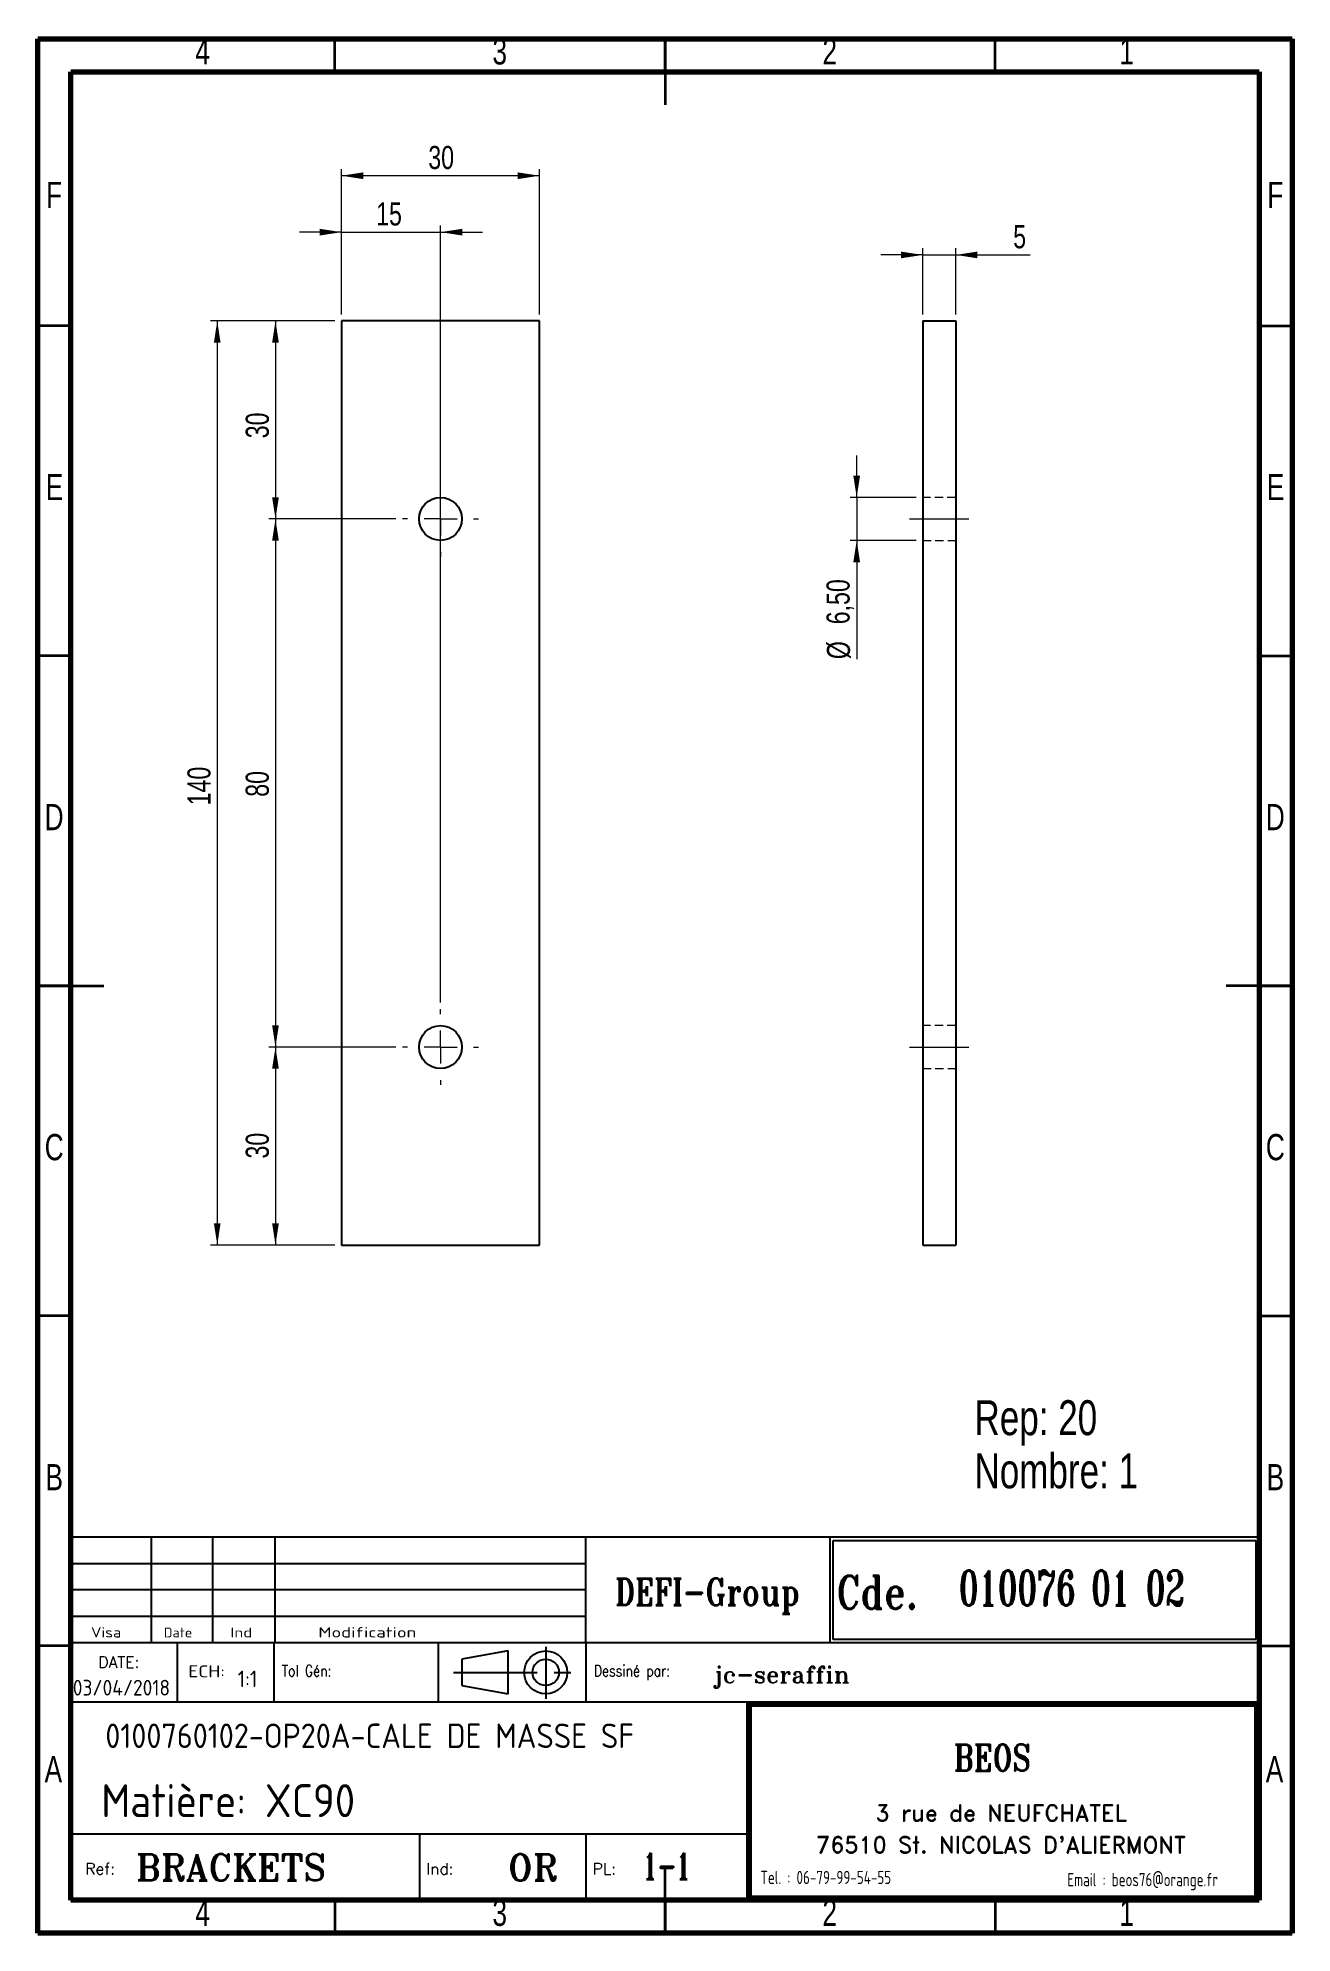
# Model space of a CAD drawing. Header units: millimetres. Extents: x 15 to 205, y 5 to 292.
import ezdxf

# ---------------------------------------------------------------- set-up
doc = ezdxf.new("R2010")
doc.units = ezdxf.units.MM
doc.linetypes.add('CENTERX2', pattern=[20.32, 12.7, -2.54, 2.54, -2.54])
doc.linetypes.add('HIDDEN', pattern=[1.905, 1.27, -0.635])
doc.layers.add('DIMENSIONS', color=176, linetype='Continuous')
doc.styles.add('SLDTEXTSTYLE0', font='TXT', dxfattribs={"width": 0.75})
doc.styles.add('SLDTEXTSTYLE1', font='ISOCP')
doc.styles.add('SLDTEXTSTYLE10', font='ISOCP', dxfattribs={"width": 1.147311})
doc.styles.add('SLDTEXTSTYLE11', font='ISOCP', dxfattribs={"width": 1.385904})
doc.styles.add('SLDTEXTSTYLE12', font='ISOCP', dxfattribs={"width": 1.246461})
doc.styles.add('SLDTEXTSTYLE13', font='ROMAND')
doc.styles.add('SLDTEXTSTYLE2', font='ROMANT', dxfattribs={"width": 0.8})
doc.styles.add('SLDTEXTSTYLE3', font='ISOCP', dxfattribs={"width": 0.8})
doc.styles.add('SLDTEXTSTYLE4', font='ROMANS', dxfattribs={"width": 0.8})
doc.styles.add('SLDTEXTSTYLE5', font='ROMANT')
doc.styles.add('SLDTEXTSTYLE6', font='ROMANS')
doc.styles.add('SLDTEXTSTYLE7', font='ROMANT', dxfattribs={"width": 0.65})
doc.styles.add('SLDTEXTSTYLE8', font='ISOCP', dxfattribs={"width": 1.446157})
doc.styles.add('SLDTEXTSTYLE9', font='ISOCP', dxfattribs={"width": 1.294402})
doc.dimstyles.new('SLDDIMSTYLE0', dxfattribs={"dimtxt": 3.5, "dimasz": 3.302, "dimexe": 0, "dimexo": 0.0625, "dimgap": 0.875, "dimtad": 1, "dimrnd": 1e-09, "dimzin": 12, "dimdsep": 46, "dimtxsty": 'SLDTEXTSTYLE0', "dimsah": 1, "dimcen": 0.09, "dimadec": 0, "dimazin": 3, "dimtfac": 1, "dimtofl": 0, "dimtmove": 0, "dimatfit": 3, "dimfxl": 1, "dimfrac": 2, "dimtolj": 1, "dimtzin": 12, "dimarcsym": 0})
doc.dimstyles.new('SLDDIMSTYLE1', dxfattribs={"dimtxt": 3.5, "dimasz": 3.302, "dimexe": 0, "dimexo": 0.0625, "dimgap": 0.875, "dimtad": 1, "dimrnd": 1e-09, "dimzin": 12, "dimdsep": 46, "dimtxsty": 'SLDTEXTSTYLE0', "dimsah": 1, "dimcen": 0.09, "dimadec": 0, "dimazin": 3, "dimtfac": 1, "dimtmove": 0, "dimatfit": 0, "dimfxl": 1, "dimfrac": 2, "dimtolj": 1, "dimtzin": 12, "dimarcsym": 0})

# ---------------------------------------------------------------- blocks, each defined once
blk = doc.blocks.new('SW_NOTE_0')
at = {"color": 0, "linetype": 'Continuous', "lineweight": 0, "char_height": 5.292, "attachment_point": 1, "style": 'SLDTEXTSTYLE0'}
for s, insert in [('Rep: 20', (0, 6.82)), ('Nombre: 1', (0, -1.23))]:
    blk.add_mtext(s, dxfattribs=dict(at, insert=insert))
blk = doc.blocks.new('_D')
at = {"color": 7, "linetype": 'Continuous', "lineweight": 18}
for p, q in [((60.99, 250.24), (60.99, 272.24)), ((90.99, 271.24), (60.99, 271.24)), ((90.99, 250.24), (90.99, 272.24))]:
    blk.add_line(p, q, dxfattribs=at)
for points in [[(60.99, 271.24), (64.29, 270.73), (64.29, 271.75)], [(90.99, 271.24), (87.69, 271.75), (87.69, 270.73)]]:
    blk.add_solid(points, dxfattribs=at)
at = {"color": 7, "linetype": 'Continuous', "lineweight": 18, "insert": (74.14, 275.75), "char_height": 3.5, "attachment_point": 1, "style": 'SLDTEXTSTYLE0'}
blk.add_mtext('30', dxfattribs=at)
blk = doc.blocks.new('_D_1')
at = {"color": 7, "linetype": 'Continuous', "lineweight": 18}
for p, q in [((60.99, 262.69), (54.64, 262.69)), ((60.99, 250.24), (60.99, 263.69)), ((60.99, 262.69), (75.99, 262.69)), ((75.99, 145.99), (75.99, 263.69)), ((75.99, 262.69), (82.34, 262.69))]:
    blk.add_line(p, q, dxfattribs=at)
for points in [[(60.99, 262.69), (57.69, 263.2), (57.69, 262.18)], [(75.99, 262.69), (79.29, 262.18), (79.29, 263.2)]]:
    blk.add_solid(points, dxfattribs=at)
at = {"color": 7, "linetype": 'Continuous', "lineweight": 18, "insert": (66.24, 267.2), "char_height": 3.5, "attachment_point": 1, "style": 'SLDTEXTSTYLE0'}
blk.add_mtext('15', dxfattribs=at)
blk = doc.blocks.new('_D_2')
at = {"color": 7, "linetype": 'Continuous', "lineweight": 18}
for p, q in [((59.99, 249.24), (49.99, 249.24)), ((50.99, 249.24), (50.99, 219.24)), ((69.24, 219.24), (49.99, 219.24))]:
    blk.add_line(p, q, dxfattribs=at)
for points in [[(50.99, 249.24), (50.48, 245.94), (51.5, 245.94)], [(50.99, 219.24), (51.5, 222.54), (50.48, 222.54)]]:
    blk.add_solid(points, dxfattribs=at)
at = {"color": 7, "linetype": 'Continuous', "lineweight": 18, "insert": (46.48, 231.46), "char_height": 3.5, "attachment_point": 1, "rotation": 90, "style": 'SLDTEXTSTYLE0'}
blk.add_mtext('30', dxfattribs=at)
blk = doc.blocks.new('_D_3')
at = {"color": 7, "linetype": 'Continuous', "lineweight": 18}
for p, q in [((69.24, 219.24), (49.99, 219.24)), ((50.99, 219.24), (50.99, 139.24)), ((69.24, 139.24), (49.99, 139.24))]:
    blk.add_line(p, q, dxfattribs=at)
for points in [[(50.99, 219.24), (50.48, 215.94), (51.5, 215.94)], [(50.99, 139.24), (51.5, 142.54), (50.48, 142.54)]]:
    blk.add_solid(points, dxfattribs=at)
at = {"color": 7, "linetype": 'Continuous', "lineweight": 18, "insert": (46.48, 177.15), "char_height": 3.5, "attachment_point": 1, "rotation": 90, "style": 'SLDTEXTSTYLE0'}
blk.add_mtext('80', dxfattribs=at)
blk = doc.blocks.new('_D_4')
at = {"color": 7, "linetype": 'Continuous', "lineweight": 18}
for p, q in [((69.24, 139.24), (49.99, 139.24)), ((50.99, 139.24), (50.99, 109.24)), ((59.99, 109.24), (49.99, 109.24))]:
    blk.add_line(p, q, dxfattribs=at)
for points in [[(50.99, 139.24), (50.48, 135.94), (51.5, 135.94)], [(50.99, 109.24), (51.5, 112.54), (50.48, 112.54)]]:
    blk.add_solid(points, dxfattribs=at)
at = {"color": 7, "linetype": 'Continuous', "lineweight": 18, "insert": (46.48, 122.34), "char_height": 3.5, "attachment_point": 1, "rotation": 90, "style": 'SLDTEXTSTYLE0'}
blk.add_mtext('30', dxfattribs=at)
blk = doc.blocks.new('_D_5')
at = {"color": 7, "linetype": 'Continuous', "lineweight": 18}
for p, q in [((59.99, 249.24), (41.17, 249.24)), ((42.17, 249.24), (42.17, 109.24)), ((59.99, 109.24), (41.17, 109.24))]:
    blk.add_line(p, q, dxfattribs=at)
for points in [[(42.17, 249.24), (41.66, 245.94), (42.67, 245.94)], [(42.17, 109.24), (42.67, 112.54), (41.66, 112.54)]]:
    blk.add_solid(points, dxfattribs=at)
at = {"color": 7, "linetype": 'Continuous', "lineweight": 18, "insert": (37.65, 175.85), "char_height": 3.5, "attachment_point": 1, "rotation": 90, "style": 'SLDTEXTSTYLE0'}
blk.add_mtext('140', dxfattribs=at)
blk = doc.blocks.new('SW_CENTERMARKSYMBOL_0')
at = {"color": 0, "linetype": 'Continuous', "lineweight": 0}
for p, q in [((0, 5), (0, 5.75)), ((-5, 0), (-5.75, 0)), ((0, 0), (-2.5, 0)), ((0, 0), (0, 2.5)), ((0, 0), (0, -2.5)), ((0, 0), (2.5, 0)), ((5, 0), (5.75, 0)), ((0, -5), (0, -5.75))]:
    blk.add_line(p, q, dxfattribs=at)
blk = doc.blocks.new('SW_CENTERMARKSYMBOL_1')
at = {"color": 0, "linetype": 'Continuous', "lineweight": 0}
for p, q in [((0, 5), (0, 5.75)), ((-5, 0), (-5.75, 0)), ((0, 0), (-2.5, 0)), ((0, 0), (0, 2.5)), ((0, 0), (0, -2.5)), ((0, 0), (2.5, 0)), ((5, 0), (5.75, 0)), ((0, -5), (0, -5.75))]:
    blk.add_line(p, q, dxfattribs=at)
blk = doc.blocks.new('_D_6')
at = {"color": 7, "linetype": 'Continuous', "lineweight": 18}
for p, q in [((149.04, 259.24), (142.69, 259.24)), ((149.04, 250.24), (149.04, 260.24)), ((149.04, 259.24), (154.04, 259.24)), ((154.04, 250.24), (154.04, 260.24)), ((154.04, 259.24), (165.33, 259.24))]:
    blk.add_line(p, q, dxfattribs=at)
for points in [[(149.04, 259.24), (145.74, 259.75), (145.74, 258.73)], [(154.04, 259.24), (157.34, 258.73), (157.34, 259.75)]]:
    blk.add_solid(points, dxfattribs=at)
at = {"color": 7, "linetype": 'Continuous', "lineweight": 18, "insert": (162.75, 263.75), "char_height": 3.5, "attachment_point": 1, "style": 'SLDTEXTSTYLE0'}
blk.add_mtext('5', dxfattribs=at)
blk = doc.blocks.new('_D_7')
at = {"color": 7, "linetype": 'Continuous', "lineweight": 18}
for p, q in [((139.04, 222.49), (139.04, 228.84)), ((148.04, 222.49), (138.04, 222.49)), ((139.04, 222.49), (139.04, 215.99)), ((148.04, 215.99), (138.04, 215.99)), ((139.04, 215.99), (139.04, 198))]:
    blk.add_line(p, q, dxfattribs=at)
for points in [[(139.04, 222.49), (139.55, 225.79), (138.53, 225.79)], [(139.04, 215.99), (138.53, 212.69), (139.55, 212.69)]]:
    blk.add_solid(points, dxfattribs=at)
at = {"color": 7, "linetype": 'Continuous', "lineweight": 18, "char_height": 3.5, "attachment_point": 1, "rotation": 90, "style": 'SLDTEXTSTYLE0'}
for s, insert in [('6,50', (134.47, 203.28)), ('%%c', (134.53, 198))]:
    blk.add_mtext(s, dxfattribs=dict(at, insert=insert))

msp = doc.modelspace()

# ---------------------------------------------------------------- linework, layer by layer
at = {"color": 7, "linetype": 'Continuous', "lineweight": 70}
for p, q in [((15, 5), (15, 292)), ((15, 292), (205, 292)), ((205, 292), (205, 5)), ((20, 10), (20, 287)), ((20, 287), (200, 287)), ((200, 287), (200, 10)), ((200, 10), (20, 10)), ((205, 5), (15, 5))]:
    msp.add_line(p, q, dxfattribs=at)
at = {"color": 7, "linetype": 'Continuous', "lineweight": 35}
for p, q in [((60, 287), (60, 292)), ((110, 292.001), (110, 281.999)), ((110, 287), (110, 292)), ((160, 287), (160, 292)), ((20, 248.5), (15, 248.5)), ((200, 248.5), (205, 248.5)), ((20, 198.5), (15, 198.5)), ((200, 198.5), (205, 198.5)), ((14.999, 148.5), (25.001, 148.5)), ((20, 148.5), (15, 148.5)), ((205.001, 148.5), (194.999, 148.5)), ((200, 148.5), (205, 148.5)), ((20, 98.5), (15, 98.5)), ((200, 98.5), (205, 98.5)), ((20, 48.5), (15, 48.5)), ((200, 48.5), (205, 48.5)), ((110, 4.999), (110, 15.001)), ((60, 10), (60, 5)), ((110, 10), (110, 5)), ((160, 10), (160, 5))]:
    msp.add_line(p, q, dxfattribs=at)
at = {"color": 7, "linetype": 'Continuous', "lineweight": 25}
for p, q in [((90.99, 249.238), (60.99, 249.238)), ((60.99, 249.238), (60.99, 109.238)), ((90.99, 109.238), (90.99, 249.238)), ((149.04, 249.238), (149.04, 109.238)), ((149.04, 249.238), (154.04, 249.238)), ((154.04, 249.238), (154.04, 109.238)), ((60.99, 109.238), (90.99, 109.238)), ((149.04, 109.238), (154.04, 109.238))]:
    msp.add_line(p, q, dxfattribs=at)
at = {"color": 7, "linetype": 'HIDDEN', "lineweight": 18}
for p, q in [((154.04, 222.488), (149.04, 222.488)), ((149.04, 215.988), (154.04, 215.988)), ((154.04, 142.488), (149.04, 142.488)), ((149.04, 135.988), (154.04, 135.988))]:
    msp.add_line(p, q, dxfattribs=at)
at = {"color": 7, "linetype": 'CENTERX2', "lineweight": 18}
for p, q in [((147.04, 219.238), (156.04, 219.238)), ((147.04, 139.238), (156.04, 139.238))]:
    msp.add_line(p, q, dxfattribs=at)
at = {"color": 7, "linetype": 'Continuous', "lineweight": 50}
msp.add_line((20, 65.25), (20, 10), dxfattribs=at)
at = {"color": 7, "linetype": 'Continuous', "lineweight": 25}
for centre in [(75.99, 219.238), (75.99, 139.238)]:
    msp.add_circle(centre, 3.25, dxfattribs=at)
at = {"layer": 'DIMENSIONS', "color": 3}
for p, q in [((98, 65), (19.925, 65)), ((32.192, 49), (32.192, 65)), ((41.498, 49), (41.498, 65)), ((50.966, 49), (50.966, 65)), ((20, 61), (98, 61)), ((98, 57), (20, 57)), ((20, 53), (98, 53))]:
    msp.add_line(p, q, dxfattribs=at)
at = {"layer": 'DIMENSIONS', "color": 6}
for p, q in [((19.925, 65), (19.925, 10)), ((200, 10), (200, 65)), ((200, 40), (122.384, 40)), ((122.384, 40), (122.384, 10)), ((199.8, 39.8), (122.584, 39.8)), ((122.584, 39.8), (122.584, 10.2)), ((199.6, 39.6), (122.784, 39.6)), ((122.784, 39.6), (122.784, 10.4)), ((199.4, 39.4), (122.984, 39.4)), ((122.984, 39.4), (122.984, 10.6)), ((199.4, 10.6), (199.4, 39.4)), ((199.6, 10.4), (199.6, 39.6)), ((199.8, 10.2), (199.8, 39.8)), ((19.925, 10), (200, 10)), ((122.584, 10.2), (199.8, 10.2)), ((122.784, 10.4), (199.6, 10.4)), ((122.984, 10.6), (199.4, 10.6))]:
    msp.add_line(p, q, dxfattribs=at)
at = {"layer": 'DIMENSIONS', "color": 1}
for p, q in [((200, 65), (98, 65)), ((98, 49), (98, 65)), ((135, 49), (135, 65)), ((135.5, 49.5), (135.5, 64.5)), ((135.5, 64.5), (199.5, 64.5)), ((199.5, 64.5), (199.5, 49.5)), ((20, 49), (200, 49)), ((36.11, 49), (36.11, 40)), ((50.731, 49), (50.731, 40)), ((75.62, 49), (75.62, 40)), ((98, 49), (98, 40)), ((199.5, 49.5), (135.5, 49.5)), ((122.384, 40), (20, 40)), ((122.384, 20), (20, 20)), ((72.792, 20), (72.792, 10)), ((98, 20), (98, 10))]:
    msp.add_line(p, q, dxfattribs=at)
at = {"layer": 'DIMENSIONS'}
for p, q in [((135.5, 49.5), (135.5, 64.5)), ((135.5, 64.5), (199.5, 64.5)), ((199.5, 64.5), (199.5, 49.5)), ((199.5, 49.5), (135.5, 49.5))]:
    msp.add_line(p, q, dxfattribs=at)
at = {"layer": 'DIMENSIONS', "color": 7}
for p, q in [((86.244, 47.75), (79.244, 46.5)), ((79.244, 46.5), (79.244, 42.5)), ((86.244, 41.25), (86.244, 47.75)), ((79.244, 42.5), (86.244, 41.25))]:
    msp.add_line(p, q, dxfattribs=at)
at = {"layer": 'DIMENSIONS', "color": 3, "linetype": 'CENTERX2'}
for p, q in [((91.934, 48.348), (91.934, 40.513)), ((77.946, 44.5), (96.201, 44.5))]:
    msp.add_line(p, q, dxfattribs=at)
at = {"layer": 'DIMENSIONS', "color": 7}
for radius in [3.25, 2]:
    msp.add_circle((91.934, 44.5), radius, dxfattribs=at)

# ---------------------------------------------------------------- block references
at = {"color": 7, "linetype": 'Continuous', "lineweight": 0}
for name, p in [('SW_CENTERMARKSYMBOL_1', (75.99, 219.238)), ('SW_CENTERMARKSYMBOL_0', (75.99, 139.238)), ('SW_NOTE_0', (156.887, 78.907))]:
    msp.add_blockref(name, p, dxfattribs=at)

# ---------------------------------------------------------------- texts
at = {"color": 7, "linetype": 'Continuous', "lineweight": 0, "char_height": 3.969, "attachment_point": 2, "style": 'SLDTEXTSTYLE0'}
for s, insert in [('4', (39.96, 292.06)), ('3', (84.96, 292.06)), ('2', (134.96, 292.06)), ('1', (179.96, 292.06)), ('F', (17.458, 270.31)), ('F', (202.458, 270.31)), ('E', (17.508, 226.06)), ('E', (202.508, 226.06)), ('D', (17.453, 176.06)), ('D', (202.453, 176.06)), ('C', (17.459, 126.06)), ('C', (202.459, 126.06)), ('B', (17.471, 76.06)), ('B', (202.471, 76.06)), ('A', (17.34, 31.81)), ('A', (202.34, 31.81)), ('4', (39.96, 10.06)), ('3', (84.96, 10.06)), ('2', (134.96, 10.06)), ('1', (179.96, 10.06))]:
    msp.add_mtext(s, dxfattribs=dict(at, insert=insert))
at = {"layer": 'DIMENSIONS'}
for s, insert, char_height, attachment_point, style in [('DEFI-Group', (116.42, 58.701), 4, 2, 'SLDTEXTSTYLE2'), ('Cde.', (136, 59.126), 5, 1, 'SLDTEXTSTYLE2'), ('010076 01 02', (154.551, 59.94), 5.29167, 1, 'SLDTEXTSTYLE7'), ('Visa', (23.041, 51.348), 1.5671, 1, 'SLDTEXTSTYLE12'), ('Date', (34.067, 51.283), 1.4924, 1, 'SLDTEXTSTYLE10'), ('Ind', (44.171, 51.283), 1.4924, 1, 'SLDTEXTSTYLE11'), ('Modification', (57.489, 51.348), 1.56705, 1, 'SLDTEXTSTYLE8'), ('DATE:', (24.156, 46.915), 1.7277, 1, 'SLDTEXTSTYLE6'), ('03/04/2018', (20.286, 43.368), 2.3813, 1, 'SLDTEXTSTYLE1'), ('ECH:', (37.788, 45.56), 1.8141, 1, 'SLDTEXTSTYLE9'), ('1:1', (45.263, 44.764), 2.5, 1, 'SLDTEXTSTYLE1'), ('Tol Gén:', (51.952, 45.598), 1.7277, 1, 'SLDTEXTSTYLE4'), ('Dessiné par:', (99.221, 45.598), 1.72768, 1, 'SLDTEXTSTYLE4'), ('jc-seraffin', (117.355, 45.42), 2.5, 1, 'SLDTEXTSTYLE5'), ('0100760102-OP20A-CALE DE MASSE SF', (25.21, 36.745), 3.70417, 1, 'SLDTEXTSTYLE1'), ('BEOS', (159.571, 33.595), 4, 2, 'SLDTEXTSTYLE2'), ('Matière: XC90', (24.603, 27.564), 5, 1, 'SLDTEXTSTYLE1'), ('3 rue de NEUFCHATEL', (160.909, 24.448), 2.5, 2, 'SLDTEXTSTYLE13'), ("76510 St. NICOLAS D'ALIERMONT", (160.903, 19.623), 2.5, 2, 'SLDTEXTSTYLE13'), ('Ref:', (22.168, 15.598), 1.7277, 1, 'SLDTEXTSTYLE6'), ('BRACKETS', (29.839, 16.951), 4, 1, 'SLDTEXTSTYLE5'), ('Ind:', (73.826, 15.598), 1.7277, 1, 'SLDTEXTSTYLE6'), ('OR', (86.194, 16.951), 4, 1, 'SLDTEXTSTYLE5'), ('PL:', (99.034, 15.598), 1.7277, 1, 'SLDTEXTSTYLE6'), ('1-1', (106.651, 17.173), 4, 1, 'SLDTEXTSTYLE7'), ('Tel. : 06-79-99-54-55', (134.36, 14.429), 2, 2, 'SLDTEXTSTYLE3'), ('Email : beos76@orange.fr', (182.372, 14.097), 2, 2, 'SLDTEXTSTYLE3')]:
    msp.add_mtext(s, dxfattribs=dict(at, insert=insert, char_height=char_height, attachment_point=attachment_point, style=style))

# ---------------------------------------------------------------- dimensions: what is measured, and where the dimension line sits
at = {"color": 7, "linetype": 'Continuous', "lineweight": 18}
for base, p1, p2, dimstyle, picture, middle in [((60.99, 271.238), (90.99, 249.238), (60.99, 249.238), 'SLDDIMSTYLE0', '_D', (76.731, 271.238)), ((75.99, 262.689), (60.99, 249.238), (75.99, 144.988), 'SLDDIMSTYLE1', '_D_1', (68.83, 262.689)), ((154.04, 259.238), (149.04, 249.238), (154.04, 249.238), 'SLDDIMSTYLE1', '_D_6', (164.04, 259.238))]:
    dim = msp.add_linear_dim(base=base, p1=p1, p2=p2, dimstyle=dimstyle, dxfattribs=at)
    dim.commit()
    dim.dimension.update_dxf_attribs({"geometry": picture, "text_midpoint": middle, "dimtype": 160})
for base, p1, p2, picture, middle in [((42.165, 109.238), (60.99, 249.238), (60.99, 109.238), '_D_5', (42.165, 179.732)), ((50.99, 219.238), (60.99, 249.238), (70.24, 219.238), '_D_2', (50.99, 234.049)), ((50.99, 139.238), (70.24, 219.238), (70.24, 139.238), '_D_3', (50.99, 179.732)), ((50.99, 109.238), (70.24, 139.238), (60.99, 109.238), '_D_4', (50.99, 124.922))]:
    dim = msp.add_linear_dim(base=base, p1=p1, p2=p2, angle=90, dimstyle='SLDDIMSTYLE0', dxfattribs=at)
    dim.commit()
    dim.dimension.update_dxf_attribs({"geometry": picture, "text_midpoint": middle, "dimtype": 160})
dim = msp.add_linear_dim(base=(139.04, 215.988), p1=(149.04, 222.488), p2=(149.04, 215.988), angle=90, text='%%c<>', dimstyle='SLDDIMSTYLE1', dxfattribs=at)
dim.commit()
dim.dimension.update_dxf_attribs({"geometry": '_D_7', "text_midpoint": (139.04, 205.162), "dimtype": 160})

doc.saveas('drawing.dxf')
